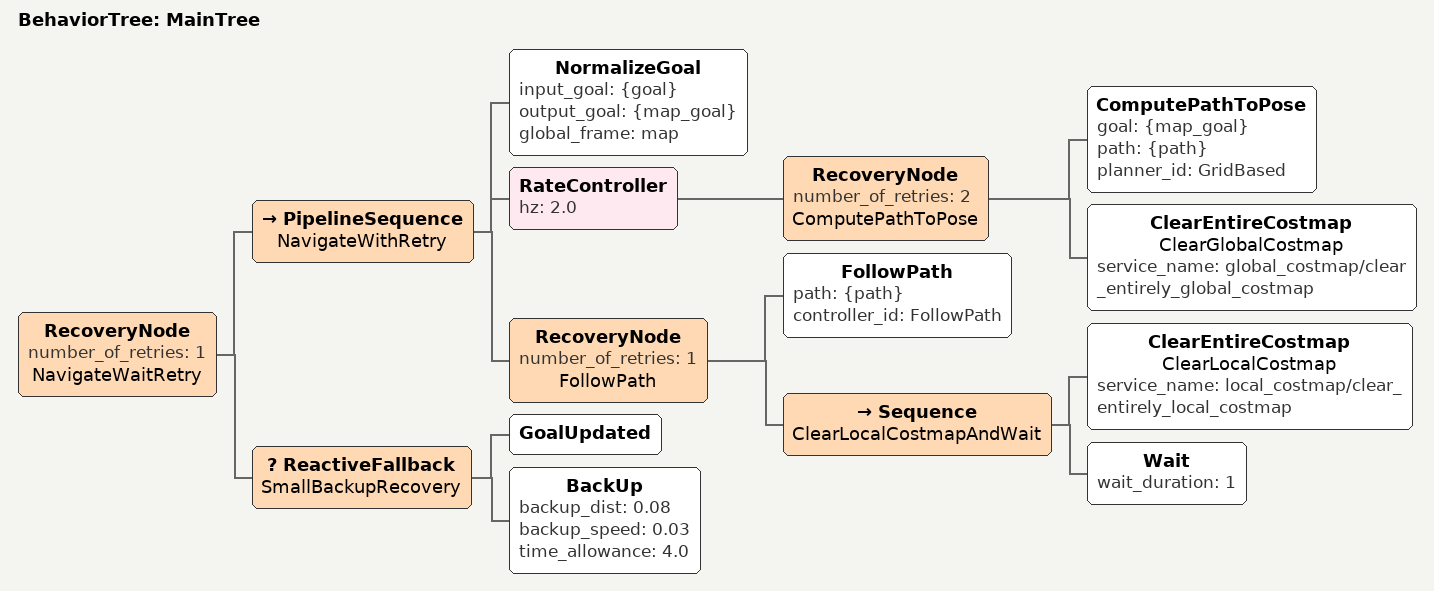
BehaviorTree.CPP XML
<root main_tree_to_execute="MainTree">
  <BehaviorTree ID="MainTree">
    <RecoveryNode number_of_retries="1" name="NavigateWaitRetry">
      <PipelineSequence name="NavigateWithRetry">
        <NormalizeGoal input_goal="{goal}" output_goal="{map_goal}" global_frame="map"/>
        <RateController hz="2.0">
          <RecoveryNode number_of_retries="2" name="ComputePathToPose">
            <ComputePathToPose goal="{map_goal}" path="{path}" planner_id="GridBased"/>
            <ClearEntireCostmap name="ClearGlobalCostmap" service_name="global_costmap/clear_entirely_global_costmap"/>
          </RecoveryNode>
        </RateController>
        <RecoveryNode number_of_retries="1" name="FollowPath">
          <FollowPath path="{path}" controller_id="FollowPath"/>
          <Sequence name="ClearLocalCostmapAndWait">
            <ClearEntireCostmap name="ClearLocalCostmap" service_name="local_costmap/clear_entirely_local_costmap"/>
            <Wait wait_duration="1"/>
          </Sequence>
        </RecoveryNode>
      </PipelineSequence>
      <ReactiveFallback name="SmallBackupRecovery">
        <GoalUpdated/>
        <BackUp backup_dist="0.08" backup_speed="0.03" time_allowance="4.0"/>
      </ReactiveFallback>
    </RecoveryNode>
  </BehaviorTree>
</root>
